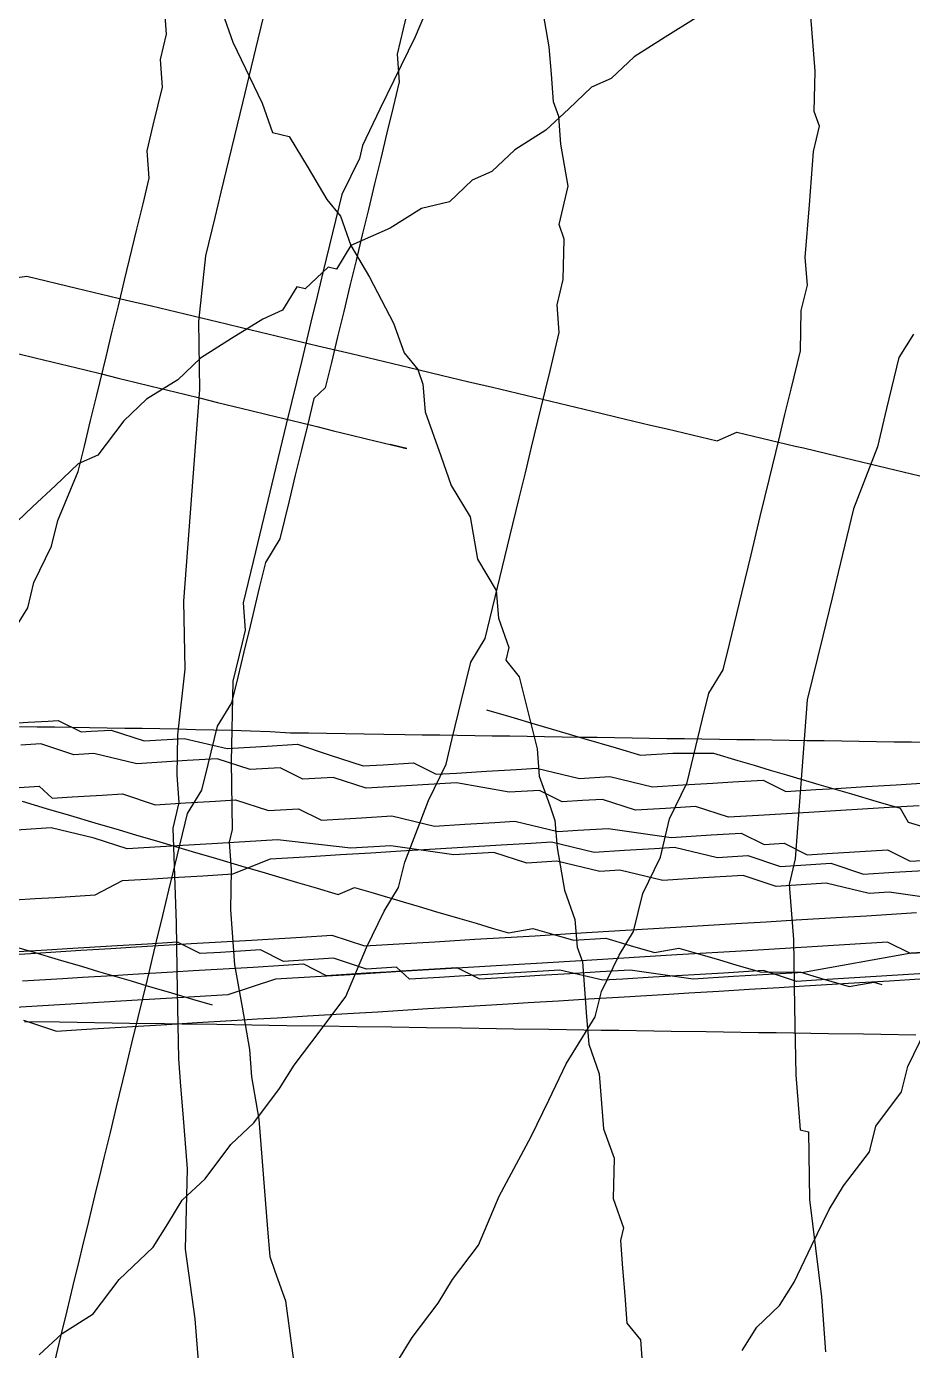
# Model space of a CAD drawing. Extents: x -228 to 716, y 164 to 702.
# Drawn here: x -22.8 to 44.7, y 497.8 to 598.7 of the extents above; entities that cross this region are included whole.
import ezdxf

# ---------------------------------------------------------------- set-up
doc = ezdxf.new("R2010")
doc.units = 0

msp = doc.modelspace()

# ---------------------------------------------------------------- linework, layer by layer
at = {"layer": '1', "color": 252}
for points in [[(8.3675, 601.658, -349.678), (6.7942, 597.92, -348.931), (4.1141, 592.392, -347.432), (2.7753, 589.627, -346.681), (2.54, 588.653, -346.683), (1.2009, 585.888, -345.935), (0.4939, 582.974, -345.944), (-0.2098, 580.057, -345.95), (-0.681, 578.114, -345.955), (-1.1517, 576.171, -345.961), (-1.8558, 573.255, -345.969), (-3.0316, 568.394, -345.984), (-5.383, 558.673, -346.012), (-6.3233, 554.788, -346.023), (-6.1582, 552.69, -346.786), (-6.3941, 551.718, -346.788), (-7.0996, 548.803, -346.796), (-7.2424, 542.668, -348.33), (-7.1496, 537.505, -349.861), (-7.3841, 536.533, -349.865), (-7.2213, 534.44, -350.628), (-7.2913, 531.371, -351.393), (-6.9659, 527.182, -352.923), (-6.3996, 523.962, -354.447), (-5.8386, 520.743, -355.971), (-5.6743, 518.65, -356.736), (-5.112, 515.431, -358.261), (-4.7853, 511.24, -359.79), (-4.4566, 507.049, -361.316), (-4.294, 504.954, -362.081), (-3.8946, 503.831, -362.841), (-3.0968, 501.584, -364.365), (-2.37, 496.271, -366.653)], [(6.3596, 600.471, -484.673), (5.8899, 598.528, -484.676), (5.4198, 596.583, -484.682), (5.5841, 594.487, -485.448), (5.5841, 594.487, -485.448), (5.1131, 592.544, -485.452), (4.6433, 590.598, -485.458), (4.1729, 588.655, -485.465), (3.702, 586.711, -485.469), (3.2326, 584.766, -485.475), (2.762, 582.823, -485.48), (2.2906, 580.879, -485.484), (1.8219, 578.934, -485.492), (1.3507, 576.991, -485.497), (0.8815, 575.045, -485.502), (0.4115, 573.103, -485.508), (-0.0585, 571.159, -485.513), (-0.9282, 570.338, -484.757), (-1.3995, 568.394, -484.763), (-1.8695, 566.45, -484.768), (-2.3411, 564.51, -484.774), (-2.8098, 562.563, -484.78), (-3.5151, 559.647, -484.788), (-3.5151, 559.647, -484.788), (-4.6177, 557.852, -484.037), (-5.0882, 555.909, -484.04), (-5.794, 552.994, -484.049), (-6.2642, 551.05, -484.055), (-6.7346, 549.104, -484.06), (-7.2063, 547.162, -484.064), (-8.3092, 545.367, -483.312), (-9.0154, 542.451, -483.319), (-9.4859, 540.509, -483.325), (-10.5892, 538.716, -482.574), (-11.5309, 534.828, -482.585), (-12.0002, 532.883, -482.591), (-12.4707, 530.939, -482.596), (-12.9412, 528.996, -482.602), (-13.6465, 526.08, -482.609), (-14.3514, 523.163, -482.617), (-14.8209, 521.221, -482.624), (-15.2927, 519.276, -482.629), (-15.998, 516.36, -482.637), (-16.4684, 514.415, -482.642), (-16.9373, 512.47, -482.646), (-17.1751, 511.501, -482.65), (-17.6431, 509.556, -482.657), (-18.1134, 507.611, -482.66), (-18.5838, 505.668, -482.667), (-18.8185, 504.697, -482.668), (-19.2898, 502.753, -482.675), (-19.7585, 500.807, -482.682), (-20.23, 498.864, -482.685), (-20.4654, 497.893, -482.69), (-20.9345, 495.948, -482.696)], [(-4.4852, 600.663, -353.994), (-5.1909, 597.747, -354.004), (-6.3659, 592.886, -354.016), (-8.0124, 586.084, -354.037), (-8.4818, 584.139, -354.042), (-9.1887, 581.222, -354.049), (-9.7296, 576.211, -354.822), (-9.6352, 571.049, -356.353), (-9.9426, 567.01, -357.123), (-10.249, 562.971, -357.89), (-10.5561, 558.932, -358.66), (-10.8616, 554.892, -359.43), (-10.7695, 549.73, -360.96), (-11.3113, 544.72, -361.731), (-11.382, 541.652, -362.501), (-11.2189, 539.558, -363.263), (-11.6872, 537.612, -363.27), (-11.4319, 530.355, -365.564), (-11.3388, 525.193, -367.094), (-11.2465, 520.03, -368.625), (-11.0826, 517.935, -369.39), (-10.9189, 515.84, -370.152), (-10.5919, 511.649, -371.68), (-10.7328, 505.516, -373.215), (-10.0062, 500.201, -375.502), (-9.6801, 496.01, -377.031)], [(-23.8414, 552.597, -618.703), (-22.7365, 554.39, -619.455), (-22.2681, 556.337, -619.45), (-20.9266, 559.099, -620.198), (-20.4557, 561.041, -620.195), (-18.8834, 564.782, -620.94), (-18.4131, 566.725, -620.935), (-17.9429, 568.67, -620.93), (-17.4708, 570.612, -620.924), (-16.7674, 573.531, -620.915), (-16.2954, 575.473, -620.912), (-15.8258, 577.417, -620.906), (-15.3566, 579.362, -620.9), (-14.4131, 583.248, -620.889), (-13.9432, 585.194, -620.883), (-13.4733, 587.135, -620.876), (-13.637, 589.231, -620.114), (-13.1684, 591.176, -620.106), (-12.462, 594.092, -620.098), (-12.6262, 596.188, -619.335), (-12.1547, 598.13, -619.331), (-12.3204, 600.227, -618.567)], [(-21.8597, 497.449, -570.443), (-20.1201, 499.091, -571.953), (-17.7479, 500.584, -574.225), (-15.7751, 503.197, -575.733), (-13.1657, 505.659, -577.999), (-12.0639, 507.451, -578.751), (-10.9593, 509.243, -579.503), (-9.2207, 510.887, -581.014), (-7.2449, 513.497, -582.526), (-5.5083, 515.138, -584.035), (-3.5351, 517.754, -585.544), (-2.4297, 519.545, -586.297), (-0.4572, 522.159, -587.804), (1.5182, 524.774, -589.315), (3.0908, 528.51, -590.06), (4.4315, 531.276, -590.812), (5.5344, 533.068, -591.563), (6.006, 535.012, -591.559), (7.8164, 539.721, -592.301), (9.154, 542.485, -593.053), (9.6251, 544.431, -593.047), (10.3298, 547.346, -593.04), (11.0365, 550.262, -593.032), (12.1401, 552.053, -593.784), (13.0811, 555.942, -593.771), (14.0216, 559.83, -593.76), (14.7283, 562.745, -593.754), (15.1975, 564.689, -593.747), (15.6665, 566.634, -593.743), (16.3716, 569.552, -593.735), (17.0773, 572.468, -593.725), (17.7826, 575.382, -593.715), (17.6198, 577.478, -592.954), (18.0891, 579.421, -592.948), (18.0891, 579.421, -592.948), (18.1603, 582.489, -592.182), (17.7617, 583.613, -591.42), (18.4663, 586.528, -591.41), (17.9044, 589.747, -589.885), (17.7406, 591.842, -589.123), (17.3408, 592.968, -588.363), (17.1776, 595.061, -587.599), (17.0136, 597.155, -586.835), (16.4502, 600.375, -585.309)], [(-7.8962, 599.758, -468.757), (-7.099, 597.51, -470.278), (-4.87, 592.868, -474.082), (-4.0704, 590.621, -475.604), (-2.803, 590.319, -477.121), (-1.3711, 587.921, -479.402), (0.0613, 585.523, -481.682), (1.0943, 584.247, -483.202), (1.8928, 582.002, -484.726), (3.3247, 579.605, -487.004), (5.1562, 576.083, -490.048), (5.9539, 573.836, -491.569), (6.9872, 572.561, -493.087), (7.3855, 571.438, -493.849), (7.5477, 569.345, -494.613), (8.7458, 565.975, -496.895), (9.5454, 563.727, -498.419), (10.9767, 561.331, -500.698), (11.5381, 558.113, -502.225), (12.9724, 555.714, -504.506), (13.1357, 553.619, -505.268), (13.9348, 551.372, -506.791), (13.699, 550.4, -506.794), (14.7315, 549.126, -508.314), (16.0916, 543.66, -511.358), (16.256, 541.565, -512.125), (17.0552, 539.318, -513.646), (17.4527, 538.196, -514.407), (17.4527, 538.196, -514.407), (17.618, 536.099, -515.17), (18.1801, 532.885, -516.696), (18.9782, 530.639, -518.22), (19.141, 528.542, -518.983), (19.5405, 527.417, -519.744), (19.7039, 525.322, -520.508), (19.8686, 523.226, -521.274), (20.0316, 521.13, -522.037), (20.8306, 518.885, -523.558), (21.1578, 514.698, -525.086), (21.9556, 512.449, -526.61), (21.8841, 509.382, -527.375), (22.6824, 507.135, -528.899), (22.4481, 506.163, -528.902), (22.6113, 504.067, -529.664), (22.7746, 501.973, -530.428), (22.9385, 499.875, -531.191), (23.9732, 498.604, -532.713), (24.1359, 496.509, -533.477)], [(5.4672, 496.996, -564.648), (6.571, 498.79, -565.4), (8.5441, 501.404, -566.908), (9.6497, 503.197, -567.661), (11.6209, 505.809, -569.17), (13.1968, 509.546, -569.919), (15.6407, 514.106, -571.421), (16.9791, 516.869, -572.17), (18.3182, 519.633, -572.918), (20.5279, 523.221, -574.427), (20.9987, 525.162, -574.421), (22.34, 527.928, -575.171), (23.4432, 529.72, -575.924), (24.1478, 532.635, -575.916), (25.4883, 535.402, -576.667), (26.1921, 538.319, -576.657), (27.5334, 541.082, -577.409), (28.7058, 545.943, -577.393), (29.1779, 547.887, -577.387), (30.2817, 549.679, -578.141), (30.7515, 551.624, -578.136), (31.6922, 555.511, -578.124), (32.3978, 558.427, -578.115), (33.1038, 561.346, -578.109), (33.8083, 564.26, -578.098), (34.5118, 567.176, -578.09), (34.9836, 569.119, -578.086), (35.4534, 571.066, -578.081), (36.1605, 573.98, -578.072), (36.2319, 577.046, -577.306), (36.7023, 578.989, -577.3), (36.5393, 581.087, -576.538), (36.8465, 585.124, -575.766), (37.1517, 589.164, -574.997), (37.6215, 591.108, -574.991), (37.224, 592.231, -574.23), (37.294, 595.298, -573.465), (36.9646, 599.49, -571.936)], [(28.2264, 599.37, -509.686), (25.8528, 597.879, -507.417), (23.4832, 596.387, -505.147), (21.7417, 594.747, -503.636), (20.2406, 594.076, -502.123), (18.5001, 592.437, -500.612), (16.7627, 590.793, -499.101), (14.3896, 589.302, -496.83), (12.6504, 587.659, -495.32), (11.1469, 586.992, -493.806), (9.409, 585.351, -492.294), (7.2729, 584.831, -490.022), (4.8985, 583.341, -487.75), (1.8928, 582.002, -484.726), (0.7881, 580.207, -483.97), (0.1547, 580.359, -483.213), (-1.5851, 578.718, -481.701), (-1.5851, 578.718, -481.701), (-2.2191, 578.871, -480.943), (-3.3231, 577.077, -480.19), (-4.8255, 576.409, -478.677), (-7.1984, 574.918, -476.408), (-9.5706, 573.427, -474.138), (-11.3087, 571.784, -472.627), (-13.6824, 570.296, -470.357), (-15.4203, 568.652, -468.844), (-17.3944, 566.04, -467.336), (-18.8979, 565.37, -465.822), (-20.6347, 563.728, -464.312), (-22.3737, 562.087, -462.8), (-24.1111, 560.444, -461.289)], [(-25.5872, 579.302, -454.412), (-22.8152, 579.671, -457.445), (-19.0112, 578.761, -461.994), (-17.1092, 578.309, -464.271), (-15.2056, 577.855, -466.546), (-13.3052, 577.402, -468.819), (-12.0358, 577.098, -470.336), (-10.768, 576.795, -471.852), (-9.4992, 576.493, -473.37), (-7.5976, 576.04, -475.644), (-6.3294, 575.738, -477.163), (-4.426, 575.283, -479.438), (-2.5252, 574.831, -481.713), (-0.6215, 574.377, -483.988), (1.9142, 573.77, -487.02), (3.1823, 573.47, -488.537), (4.452, 573.167, -490.057), (6.9872, 572.561, -493.087), (8.8907, 572.109, -495.365), (10.7924, 571.656, -497.638), (12.6933, 571.202, -499.912), (14.597, 570.748, -502.189), (16.5, 570.294, -504.464), (18.4009, 569.841, -506.741), (19.6691, 569.54, -508.255), (20.9375, 569.235, -509.772), (22.2061, 568.935, -511.29), (23.4727, 568.632, -512.806), (24.7445, 568.328, -514.323), (26.0107, 568.026, -515.84), (27.9122, 567.572, -518.114), (28.5461, 567.422, -518.873), (29.8155, 567.119, -520.389), (31.3175, 567.789, -521.903), (32.5851, 567.487, -523.42), (33.8551, 567.184, -524.938), (35.1225, 566.881, -526.454), (35.7565, 566.73, -527.212), (36.3916, 566.578, -527.971), (38.2925, 566.126, -530.247), (39.5624, 565.82, -531.763), (40.828, 565.521, -533.28), (42.0972, 565.22, -534.796), (43.9998, 564.763, -537.072), (45.2676, 564.462, -538.588)], [(44.7807, 575.257, -313.968), (43.6762, 573.466, -313.215), (42.7356, 569.577, -313.228), (42.0284, 566.661, -313.234), (40.2211, 561.952, -312.49), (39.0448, 557.093, -312.505), (38.5749, 555.148, -312.512), (37.8687, 552.231, -312.519), (36.6918, 547.374, -312.533), (36.0801, 539.295, -314.07), (35.7741, 535.255, -314.842), (35.3034, 533.31, -314.847), (35.6305, 529.12, -316.374), (35.7233, 523.959, -317.905), (35.8161, 518.794, -319.434), (36.1433, 514.603, -320.965), (36.7793, 514.453, -321.723), (36.8694, 509.291, -323.251), (37.7631, 501.881, -326.305), (38.088, 497.693, -327.833)], [(-23.4225, 573.761, -498.977), (-22.1617, 573.451, -497.857), (-20.8981, 573.146, -496.739), (-19.6362, 572.836, -495.622), (-18.372, 572.527, -494.504), (-17.1098, 572.218, -493.388), (-15.8471, 571.91, -492.269), (-14.5833, 571.601, -491.152), (-13.3212, 571.293, -490.034), (-12.0585, 570.983, -488.916), (-10.7955, 570.677, -487.799), (-9.5324, 570.367, -486.682), (-8.2688, 570.056, -485.563), (-7.0061, 569.749, -484.446), (-5.7438, 569.441, -483.33), (-4.481, 569.132, -482.211), (-3.2179, 568.824, -481.095), (-1.9553, 568.514, -479.975), (-0.6925, 568.204, -478.86), (0.5704, 567.896, -477.742), (1.8331, 567.588, -476.624), (3.0962, 567.28, -475.507), (4.3579, 566.971, -474.388), (5.6211, 566.664, -473.273), (6, 566.57, -472.936), (6.1483, 566.534, -472.804), (6.1583, 566.529, -472.795), (6.1583, 566.529, -472.795), (6.1583, 566.529, -472.795), (6.1583, 566.529, -472.795), (6.1583, 566.529, -472.795), (6.1583, 566.529, -472.795), (6.1583, 566.529, -472.795), (6.1583, 566.529, -472.795), (6.1583, 566.529, -472.795), (6.1583, 566.529, -472.795), (6.1583, 566.529, -472.795), (6.1583, 566.529, -472.795), (6.1583, 566.529, -472.795), (6.1583, 566.529, -472.795), (6.1583, 566.529, -472.795), (6.1583, 566.529, -472.795), (6.1583, 566.529, -472.795), (6.1583, 566.529, -472.795), (6.1583, 566.529, -472.795), (6.1583, 566.529, -472.795), (6.1583, 566.529, -472.795), (6.1583, 566.529, -472.795), (6.1583, 566.529, -472.795), (6.1583, 566.529, -472.795), (6.1583, 566.529, -472.795), (6.1583, 566.529, -472.795), (6.1583, 566.529, -472.795), (6.1583, 566.529, -472.795), (6.1583, 566.529, -472.795), (6.1583, 566.529, -472.795), (6.1583, 566.529, -472.795), (6.1583, 566.529, -472.795), (5.5242, 566.684, -472.04), (4.8907, 566.835, -471.28)], [(12.2249, 546.626, -68.9256), (14.0786, 546.08, -71.2198), (15.9334, 545.534, -73.5138), (17.1691, 545.17, -75.0439), (19.6412, 544.441, -78.103), (22.1139, 543.714, -81.1619), (23.9681, 543.168, -83.4561), (26.4462, 543.329, -85.4147), (29.5412, 543.306, -88.138), (31.3959, 542.76, -90.4322), (32.6319, 542.397, -91.9616), (33.8679, 542.031, -93.4912), (35.1038, 541.668, -95.021), (37.576, 540.94, -98.08), (40.048, 540.211, -101.139), (41.9023, 539.666, -103.434), (43.7565, 539.12, -105.728), (44.3687, 538.051, -107.594), (46.2227, 537.505, -109.888)], [(-23.4765, 545.625, -112.76), (-22.7116, 545.671, -112.118), (-21.181, 545.763, -110.833), (-20.4161, 545.809, -110.191), (-18.6742, 544.94, -109.091), (-17.9086, 544.987, -108.449), (-16.3783, 545.08, -107.164), (-13.8705, 544.258, -105.422), (-10.8098, 544.443, -102.853), (-7.5364, 543.667, -100.468), (-4.4756, 543.853, -97.8995), (-2.1798, 543.992, -95.9728), (0.3275, 543.17, -94.2306), (2.8356, 542.35, -92.4879), (4.3652, 542.441, -91.2035), (5.1306, 542.488, -90.5617), (5.8958, 542.533, -89.9193), (6.6613, 542.58, -89.2766), (8.4037, 541.713, -88.1773), (9.9347, 541.805, -86.8928), (12.2303, 541.943, -84.9653), (14.5254, 542.082, -83.0391), (16.0553, 542.174, -81.7543), (19.3295, 541.399, -79.3704), (21.6247, 541.539, -77.4434), (24.8978, 540.763, -75.0594), (27.1928, 540.901, -73.1314), (29.4889, 541.041, -71.2045), (31.0187, 541.134, -69.9208), (33.3147, 541.269, -67.9944), (35.0567, 540.404, -66.8945), (37.3525, 540.543, -64.9674), (38.8829, 540.634, -63.683), (39.6487, 540.68, -63.0412), (41.1779, 540.774, -61.7572), (43.4738, 540.911, -59.8297), (45.7694, 541.05, -57.9034)], [(45.9726, 544.126, -43.8121), (44.6397, 544.148, -44.8915), (43.3079, 544.166, -45.9695), (41.9749, 544.186, -47.0493), (40.6433, 544.207, -48.1291), (39.3113, 544.228, -49.2075), (37.9796, 544.246, -50.2867), (36.6473, 544.266, -51.3652), (35.3153, 544.285, -52.444), (33.9831, 544.306, -53.523), (32.6518, 544.325, -54.6023), (31.3186, 544.344, -55.6814), (29.987, 544.366, -56.7598), (28.6552, 544.384, -57.8393), (27.3225, 544.406, -58.9179), (25.9912, 544.423, -59.9976), (24.6586, 544.444, -61.0748), (23.3264, 544.463, -62.1533), (21.9957, 544.483, -63.2328), (20.6632, 544.502, -64.3119), (19.3307, 544.523, -65.3914), (17.9978, 544.543, -66.4708), (16.6665, 544.564, -67.5487), (15.3348, 544.581, -68.6282), (14.0024, 544.603, -69.7066), (12.6707, 544.623, -70.7859), (11.3382, 544.643, -71.8658), (10.006, 544.663, -72.9447), (8.6743, 544.681, -74.0236), (7.3417, 544.701, -75.1022), (6.0098, 544.722, -76.1799), (4.4067, 544.746, -77.4811), (2.8976, 544.769, -78.7026), (1.4501, 544.789, -79.8753), (0.0438, 544.811, -81.013), (-1.3375, 544.831, -82.132), (-2.7011, 544.852, -83.2354), (-4.2693, 544.935, -84.0655), (-5.7551, 544.996, -84.9791), (-7.1865, 545.042, -85.9523), (-8.5846, 545.079, -86.9624), (-9.9588, 545.109, -87.9972), (-11.3178, 545.138, -89.0463), (-12.6675, 545.162, -90.1071), (-14.0114, 545.186, -91.1725), (-15.3503, 545.206, -92.2443), (-16.6892, 545.228, -93.3183), (-18.0234, 545.248, -94.3935), (-19.3572, 545.269, -95.4701), (-20.6907, 545.29, -96.5478), (-22.0237, 545.31, -97.6259), (-23.3559, 545.33, -98.7035)], [(45.2167, 539.308, -82.0348), (42.9217, 539.17, -83.9619), (36.8011, 538.799, -89.0999), (32.9747, 538.569, -92.31), (30.6793, 538.43, -94.2368), (28.1714, 539.251, -95.9792), (25.8756, 539.113, -97.9058), (23.5806, 538.974, -99.8318), (21.0718, 539.796, -101.575), (19.5418, 539.704, -102.859), (18.0113, 539.611, -104.143), (16.2687, 540.477, -105.244), (13.973, 540.339, -107.171), (9.9344, 541.069, -110.198), (6.1087, 540.838, -113.409), (3.0484, 540.653, -115.977), (0.5406, 541.473, -117.72), (-1.7555, 541.336, -119.646), (-3.4977, 542.203, -120.747), (-5.7934, 542.065, -122.673), (-8.3014, 542.884, -124.416), (-10.5969, 542.747, -126.342), (-12.1273, 542.654, -127.626), (-14.4226, 542.516, -129.553), (-17.695, 543.291, -131.938), (-19.2252, 543.198, -133.222), (-21.7328, 544.019, -134.965), (-22.4991, 543.974, -135.607), (-23.2642, 543.929, -136.25)], [(-24.1552, 540.663, -147.41), (-21.8603, 540.802, -145.484), (-20.8825, 539.888, -145.025), (-19.3516, 539.98, -143.741), (-17.0561, 540.119, -141.814), (-15.5256, 540.211, -140.53), (-13.0177, 539.391, -138.787), (-10.7223, 539.528, -136.861), (-8.4274, 539.668, -134.934), (-6.8963, 539.759, -133.65), (-4.3884, 538.939, -131.907), (-2.0936, 539.077, -129.981), (-0.3503, 538.21, -128.88), (2.71, 538.394, -126.312), (5.0056, 538.533, -124.385), (8.2787, 537.757, -122.001), (10.5742, 537.896, -120.074), (12.8703, 538.035, -118.147), (14.4003, 538.128, -116.863), (17.6724, 537.352, -114.478), (19.2027, 537.445, -113.194), (21.4989, 537.581, -111.267), (26.3025, 536.9, -107.599), (29.3626, 537.085, -105.029), (31.6587, 537.223, -103.103), (33.4013, 536.356, -102.001), (34.9319, 536.448, -100.717), (36.6748, 535.581, -99.6182), (38.2048, 535.674, -98.3333), (42.7958, 535.95, -94.4803), (44.5393, 535.084, -93.38), (46.8338, 535.223, -91.4537)], [(-23.1766, 539.655, -140.333), (-21.3224, 539.109, -142.627), (-19.4682, 538.563, -144.921), (-17.6138, 538.017, -147.215), (-15.76, 537.471, -149.509), (-14.5239, 537.106, -151.04), (-12.6699, 536.561, -153.334), (-10.1972, 535.834, -156.392), (-8.3432, 535.287, -158.687), (-6.4891, 534.742, -160.981), (-4.6349, 534.195, -163.276), (-2.1628, 533.467, -166.335), (-0.9273, 533.104, -167.864), (0.9265, 532.557, -170.159), (2.1687, 533.081, -170.588), (3.4053, 532.717, -172.117), (5.8773, 531.989, -175.177), (7.1128, 531.626, -176.706), (8.3495, 531.262, -178.236), (10.2036, 530.716, -180.53), (11.44, 530.352, -182.059), (12.676, 529.988, -183.59), (13.9121, 529.624, -185.118), (15.772, 529.966, -186.312), (17.0079, 529.602, -187.842), (18.8618, 529.056, -190.136), (21.3401, 529.215, -192.095), (23.194, 528.669, -194.389), (25.0482, 528.123, -196.684), (26.9081, 528.465, -197.876), (28.1438, 528.101, -199.406), (29.9984, 527.554, -201.7), (31.2338, 527.192, -203.23), (33.0883, 526.645, -205.525), (36.1845, 526.622, -208.247), (38.0383, 526.077, -210.542), (38.6564, 525.894, -211.307), (38.6564, 525.894, -211.307), (39.8927, 525.531, -212.836), (41.752, 525.873, -214.03), (42.3704, 525.691, -214.794)], [(47.7453, 532.035, -117.225), (42.9418, 532.717, -120.894), (41.4109, 532.625, -122.178), (38.1383, 533.4, -124.564), (34.3132, 533.168, -127.774), (31.8051, 533.99, -129.517), (28.7443, 533.805, -132.085), (25.6838, 533.621, -134.655), (22.4104, 534.395, -137.039), (20.8804, 534.303, -138.324), (17.6072, 535.078, -140.707), (15.3119, 534.94, -142.634), (12.8036, 535.76, -144.378), (9.7432, 535.576, -146.946), (4.9394, 536.26, -150.615), (1.8789, 536.075, -153.184), (-3.6901, 536.711, -157.495), (-8.2807, 536.434, -161.348), (-11.3419, 536.248, -163.916), (-15.1666, 536.019, -167.128), (-17.6754, 536.84, -168.87), (-20.9486, 537.615, -171.255), (-24.7735, 537.383, -174.465)], [(-23.7126, 532.143, -189.368), (-22.1823, 532.235, -188.084), (-20.6517, 532.328, -186.8), (-17.5911, 532.512, -184.231), (-15.5083, 533.61, -182.12), (-13.2119, 533.749, -180.193), (-11.6824, 533.842, -178.909), (-9.3868, 533.981, -176.982), (-7.0917, 534.119, -175.055), (-4.2432, 535.263, -172.303), (-1.1821, 535.448, -169.734), (1.1123, 535.586, -167.808), (3.4087, 535.725, -165.881), (5.7037, 535.863, -163.954), (8.7639, 536.048, -161.386), (13.3557, 536.325, -157.532), (15.6509, 536.464, -155.605), (17.1803, 536.555, -154.321), (20.4538, 535.781, -151.937), (22.7494, 535.919, -150.009), (25.0451, 536.058, -148.083), (26.5751, 536.15, -146.798), (29.8485, 535.375, -144.414), (30.6137, 535.422, -143.772), (32.1437, 535.513, -142.487), (34.6516, 534.692, -140.745), (36.9473, 534.832, -138.818), (38.477, 534.924, -137.533), (40.9852, 534.102, -135.791), (43.2811, 534.24, -133.864), (45.5768, 534.379, -131.938)], [(-25.5851, 527.875, -261.576), (-22.5245, 528.061, -259.006), (-20.2281, 528.198, -257.079), (-18.698, 528.291, -255.796), (-16.4025, 528.43, -253.868), (-14.8723, 528.52, -252.584), (-10.2818, 528.799, -248.73), (-7.9862, 528.936, -246.803), (-5.6904, 529.076, -244.878), (-1.8649, 529.306, -241.667), (0.4308, 529.445, -239.74), (2.9379, 528.624, -237.998), (5.999, 528.809, -235.428), (8.2946, 528.947, -233.502), (11.3554, 529.13, -230.932), (13.6507, 529.269, -229.006), (15.9461, 529.408, -227.08), (19.0072, 529.592, -224.51), (22.8334, 529.824, -221.3), (26.6585, 530.055, -218.089), (31.2498, 530.332, -214.235), (33.5452, 530.47, -212.308), (35.8413, 530.609, -210.382), (38.9011, 530.793, -207.813), (41.1962, 530.932, -205.887), (43.4911, 531.071, -203.961), (45.0223, 531.163, -202.676)], [(46.0855, 528.133, -147.668), (44.5558, 528.04, -148.953), (42.8125, 528.908, -150.052), (37.4566, 528.584, -154.547), (32.1008, 528.26, -159.043), (26.744, 527.939, -163.539), (19.8578, 527.523, -169.318), (16.0326, 527.291, -172.53), (12.9719, 527.106, -175.099), (9.1461, 526.875, -178.31), (6.0852, 526.692, -180.878), (2.2593, 526.46, -184.089), (-3.8621, 526.093, -189.227), (-7.4752, 524.902, -192.622), (-11.3006, 524.669, -195.833), (-14.3619, 524.485, -198.402), (-18.1879, 524.254, -201.613), (-22.0131, 524.024, -204.824), (-26.6042, 523.745, -208.677)], [(47.3353, 526.615, -181.748), (42.744, 526.339, -185.602), (37.3881, 526.016, -190.097), (35.8581, 525.923, -191.381), (33.35, 526.746, -193.123), (30.2892, 526.56, -195.692), (24.9342, 526.237, -200.187), (22.6382, 526.099, -202.113), (21.1073, 526.006, -203.397), (17.8346, 526.78, -205.783), (10.1827, 526.318, -212.206), (8.652, 526.227, -213.49), (6.3568, 526.089, -215.417), (5.3799, 527, -215.874), (3.085, 526.862, -217.801), (0.5766, 527.684, -219.544), (-1.7196, 527.546, -221.47), (-3.2497, 527.452, -222.754), (-4.9932, 528.321, -223.855), (-6.523, 528.228, -225.139), (-8.0528, 528.136, -226.424), (-9.5836, 528.042, -227.708), (-11.3261, 528.911, -228.808), (-13.6221, 528.772, -230.735), (-15.9176, 528.634, -232.661), (-19.7431, 528.404, -235.872), (-21.2734, 528.309, -237.156), (-24.3338, 528.126, -239.725)], [(-24.1324, 528.684, -240.483), (-22.278, 528.139, -242.778), (-20.4243, 527.592, -245.072), (-18.57, 527.046, -247.366), (-17.3337, 526.682, -248.896), (-16.0983, 526.319, -250.426), (-14.862, 525.954, -251.955), (-13.6259, 525.59, -253.485), (-11.7717, 525.045, -255.78), (-9.9175, 524.499, -258.074), (-9.9175, 524.499, -258.074), (-9.2993, 524.316, -258.838), (-8.6815, 524.135, -259.603), (-8.6815, 524.135, -259.603)], [(-23.1458, 525.957, -248.772), (-20.0848, 526.143, -246.203), (-18.5554, 526.235, -244.919), (-16.2594, 526.372, -242.992), (-14.7284, 526.464, -241.707), (-11.6685, 526.65, -239.139), (-10.1387, 526.743, -237.854), (-7.8428, 526.88, -235.926), (-5.5476, 527.019, -234.001), (-3.2521, 527.159, -232.074), (-1.7218, 527.25, -230.789), (0.0211, 526.383, -229.69), (3.0815, 526.568, -227.12), (4.6116, 526.662, -225.836), (6.143, 526.753, -224.552), (9.9685, 526.983, -221.341), (11.7106, 526.116, -220.241), (14.7717, 526.299, -217.671), (16.3018, 526.392, -216.386), (18.5976, 526.53, -214.46), (20.8933, 526.669, -212.534), (23.1886, 526.808, -210.607), (27.9919, 526.126, -206.938), (31.053, 526.311, -204.37), (36.4091, 526.633, -199.874), (44.6132, 528.102, -192.626), (47.6731, 528.286, -190.057)], [(-23.0548, 522.959, -222.192), (-20.5475, 522.138, -220.449), (-18.2518, 522.277, -218.523), (-15.1915, 522.46, -215.954), (-12.1304, 522.645, -213.385), (-9.8351, 522.783, -211.458), (-6.7748, 522.969, -208.89), (-5.244, 523.061, -207.604), (-3.7131, 523.153, -206.32), (-1.4182, 523.291, -204.394), (1.6424, 523.477, -201.825), (3.9385, 523.615, -199.899), (5.4681, 523.707, -198.614), (7.7637, 523.845, -196.687), (10.0589, 523.985, -194.762), (13.8851, 524.215, -191.55), (15.4151, 524.307, -190.265), (17.7105, 524.446, -188.338), (20.0061, 524.584, -186.412), (22.3011, 524.722, -184.485), (26.1278, 524.954, -181.275), (27.6579, 525.046, -179.991), (29.9533, 525.184, -178.063), (32.2488, 525.323, -176.137), (34.544, 525.461, -174.21), (36.0743, 525.555, -172.926), (40.6654, 525.831, -169.073), (42.9601, 525.969, -167.146), (45.2562, 526.109, -165.22)], [(-22.9739, 522.869, -265.099), (-20.3094, 522.83, -262.942), (-18.9779, 522.81, -261.862), (-16.3138, 522.77, -259.704), (-14.9809, 522.751, -258.626), (-12.3176, 522.711, -256.467), (-10.9862, 522.692, -255.388), (-8.3203, 522.652, -253.231), (-6.9888, 522.631, -252.152), (-4.3247, 522.592, -249.994), (-2.9928, 522.572, -248.915), (-0.3284, 522.533, -246.757), (2.3366, 522.494, -244.6), (5.0009, 522.454, -242.442), (7.6632, 522.413, -240.284), (10.328, 522.374, -238.126), (12.9918, 522.335, -235.969), (14.3237, 522.315, -234.889), (16.9885, 522.274, -232.731), (18.3197, 522.255, -231.652), (20.9845, 522.216, -229.494), (22.3161, 522.195, -228.415), (24.9814, 522.156, -226.257), (26.3131, 522.136, -225.178), (28.9765, 522.096, -223.02), (30.3093, 522.077, -221.941), (32.9726, 522.036, -219.783), (34.3057, 522.016, -218.704), (36.9694, 521.978, -216.547), (38.3008, 521.957, -215.467), (40.9653, 521.918, -213.31), (42.2972, 521.897, -212.231), (44.9614, 521.858, -210.074)], [(31.7314, 497.78, -541.524), (32.8352, 499.572, -542.277), (34.5728, 501.216, -543.787), (35.6786, 503.008, -544.54), (37.0176, 505.772, -545.291), (38.3576, 508.536, -546.042), (39.4606, 510.329, -546.793), (41.4359, 512.943, -548.302), (41.9042, 514.888, -548.297), (43.8787, 517.502, -549.805), (44.3498, 519.444, -549.8), (45.691, 522.207, -550.55)]]:
    msp.add_polyline3d(points, dxfattribs=at)

doc.saveas('drawing.dxf')
